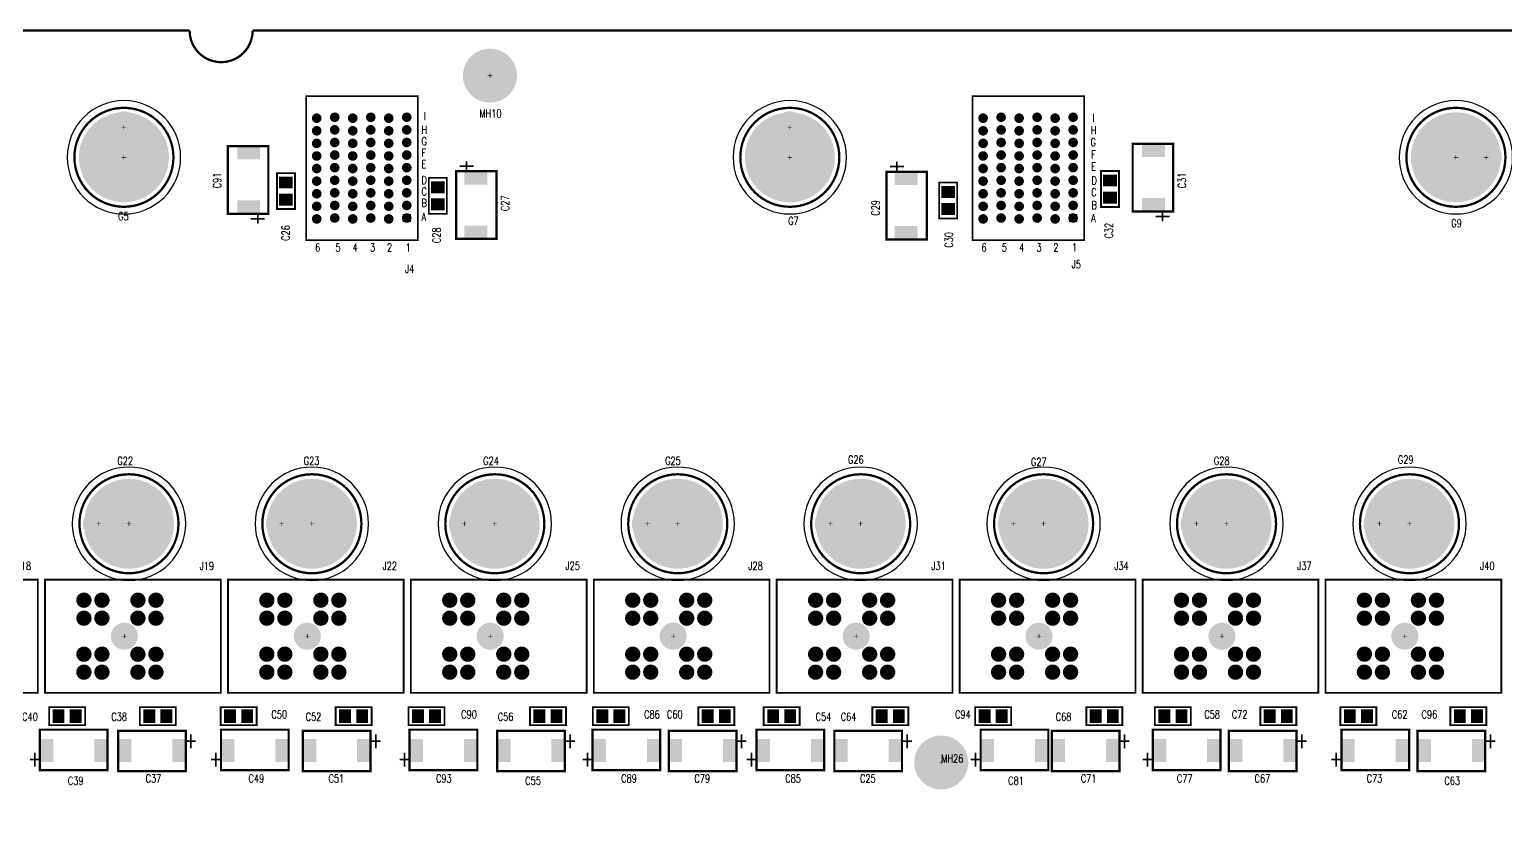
# Model space of a CAD drawing. Extents: x -1 to 432, y 0 to 280.
# Drawn here: x 114.6 to 278.6, y 189.6 to 279.5 of the extents above; entities that cross this region are included whole.
import ezdxf

# ---------------------------------------------------------------- set-up
doc = ezdxf.new("R2010")
doc.units = 0
doc.linetypes.add('KEEPOUT_00011000$0', pattern=[2, 1, 1])
for name, color, linetype in [('BOARD_OUTLINE_00', 2, 'CONTINUOUS'), ('DRIL_NPLTE_THRU_01', 176, 'CONTINUOUS'), ('DRIL_PLTE_THRU_01', 176, 'CONTINUOUS'), ('DRIL_SYMBOL', 2, 'CONTINUOUS'), ('KEEPOUT_-1', 2, 'CONTINUOUS'), ('PADS_INNER', 5, 'CONTINUOUS'), ('PADS_TOP', 5, 'CONTINUOUS'), ('PADS_XR_21', 4, 'CONTINUOUS'), ('PADS_XR_23', 4, 'CONTINUOUS'), ('PADS_XR_28', 4, 'CONTINUOUS'), ('PART_NAME_26', 255, 'CONTINUOUS'), ('PART_TOP_2DLINE_26', 222, 'CONTINUOUS'), ('PART_TOP_TEXT_26', 222, 'CONTINUOUS')]:
    doc.layers.add(name, color=color, linetype=linetype)
doc.styles.add('W0$127', font='simplex', dxfattribs={"width": 0.75})
doc.styles.add('W0$254', font='simplex', dxfattribs={"width": 0.75})

# ---------------------------------------------------------------- blocks, each defined once
blk = doc.blocks.new('BOARD_30791')
at = {"layer": 'BOARD_OUTLINE_00', "const_width": 0.254}
blk.add_lwpolyline([(290.399978, 279.4), (139.400026, 279.4, -1), (132.4, 279.4), (19.4, 279.4, -1), (12.4, 279.4), (0, 279.4), (0, 213.01), (2, 213.01, -1), (2, 206.01), (0, 206.01), (0, 63), (2, 63, -1), (2, 56), (0, 56), (0, 0), (431.8, 0)], format="xyb", dxfattribs=at)
blk = doc.blocks.new('PART_BODY_TOP_1')
at = {"layer": 'KEEPOUT_-1', "linetype": 'KEEPOUT_00011000$0'}
blk.add_lwpolyline([(-6.3, 0, 1), (6.3, 0, 1)], format="xyb", close=True, dxfattribs=at)
at = {"layer": 'PART_TOP_2DLINE_26', "const_width": 0.254}
blk.add_lwpolyline([(5.5, 0, 1), (-5.5, 0, 1)], format="xyb", close=True, dxfattribs=at)
blk = doc.blocks.new('DRIL_SYMBOL_5$15')
at = {"layer": 'DRIL_SYMBOL', "const_width": 0.0508}
for points in [[(-0.254, 0), (0.254, 0)], [(0, -0.254), (0, 0.254)]]:
    blk.add_lwpolyline(points, dxfattribs=at)
blk = doc.blocks.new('DRIL_HOLE_5$15')
at = {"const_width": 2.575}
blk.add_lwpolyline([(-1.2875, 0, 1), (1.2875, 0, 1)], format="xyb", close=True, dxfattribs=at)
blk.add_blockref('DRIL_SYMBOL_5$15', (0, 0))
blk = doc.blocks.new('PAD_0')
at = {"const_width": 5}
blk.add_lwpolyline([(0, -2.5, 1), (0, 2.5, 1)], format="xyb", close=True, dxfattribs=at)
blk = doc.blocks.new('STK_TOP_181')
at = {"layer": 'DRIL_PLTE_THRU_01'}
blk.add_blockref('DRIL_HOLE_5$15', (0, 0), dxfattribs=at)
at = {"layer": 'PADS_INNER'}
blk.add_blockref('PAD_0', (0, 0), dxfattribs=at)
at = {"layer": 'PADS_TOP'}
blk.add_blockref('PAD_0', (0, 0), dxfattribs=at)
blk = doc.blocks.new('DRIL_SYMBOL_2$55')
at = {"layer": 'DRIL_SYMBOL', "const_width": 0.0508}
for points in [[(-0.254, 0), (0.254, 0)], [(0, -0.254), (0, 0.254)]]:
    blk.add_lwpolyline(points, dxfattribs=at)
blk = doc.blocks.new('DRIL_HOLE_2$55')
at = {"const_width": 1.275}
blk.add_lwpolyline([(-0.6375, 0, 1), (0.6375, 0, 1)], format="xyb", close=True, dxfattribs=at)
blk.add_blockref('DRIL_SYMBOL_2$55', (0, 0))
blk = doc.blocks.new('PAD_1')
at = {"const_width": 1.75}
blk.add_lwpolyline([(0, -0.875, 1), (0, 0.875, 1)], format="xyb", close=True, dxfattribs=at)
blk = doc.blocks.new('STK_TOP_182')
at = {"layer": 'DRIL_PLTE_THRU_01'}
blk.add_blockref('DRIL_HOLE_2$55', (0, 0), dxfattribs=at)
at = {"layer": 'PADS_INNER'}
blk.add_blockref('PAD_1', (0, 0), dxfattribs=at)
at = {"layer": 'PADS_TOP'}
blk.add_blockref('PAD_1', (0, 0), dxfattribs=at)
blk = doc.blocks.new('SYM_TOP_3')
for name, p in [('PART_BODY_TOP_1', (0, 0)), ('STK_TOP_181', (0, 0)), ('STK_TOP_182', (3.35, 0))]:
    blk.add_blockref(name, p)
blk = doc.blocks.new('PART_TOP_12')
blk.add_blockref('SYM_TOP_3', (0, 0))
at = {"layer": 'PART_NAME_26', "style": 'W0$127', "width": 0.75}
blk.add_text('G22', height=0.889, rotation=180, dxfattribs=at).set_placement((1.29, -6.55))
blk = doc.blocks.new('PART_TOP_13')
blk.add_blockref('SYM_TOP_3', (0, 0))
at = {"layer": 'PART_NAME_26', "style": 'W0$127', "width": 0.75}
blk.add_text('G23', height=0.889, rotation=180, dxfattribs=at).set_placement((0.91, -6.55))
blk = doc.blocks.new('PART_TOP_14')
blk.add_blockref('SYM_TOP_3', (0, 0))
at = {"layer": 'PART_NAME_26', "style": 'W0$127', "width": 0.75}
blk.add_text('G24', height=0.889, rotation=180, dxfattribs=at).set_placement((1.29, -6.55))
blk = doc.blocks.new('PART_TOP_15')
blk.add_blockref('SYM_TOP_3', (0, 0))
at = {"layer": 'PART_NAME_26', "style": 'W0$127', "width": 0.75}
blk.add_text('G25', height=0.889, rotation=180, dxfattribs=at).set_placement((1.41, -6.55))
blk = doc.blocks.new('PART_TOP_16')
blk.add_blockref('SYM_TOP_3', (0, 0))
at = {"layer": 'PART_NAME_26', "style": 'W0$127', "width": 0.75}
blk.add_text('G26', height=0.889, rotation=180, dxfattribs=at).set_placement((1.41, -6.68))
blk = doc.blocks.new('PART_TOP_17')
blk.add_blockref('SYM_TOP_3', (0, 0))
at = {"layer": 'PART_NAME_26', "style": 'W0$127', "width": 0.75}
blk.add_text('G27', height=0.889, rotation=180, dxfattribs=at).set_placement((1.41, -6.42))
blk = doc.blocks.new('PART_TOP_18')
blk.add_blockref('SYM_TOP_3', (0, 0))
at = {"layer": 'PART_NAME_26', "style": 'W0$127', "width": 0.75}
blk.add_text('G28', height=0.889, rotation=180, dxfattribs=at).set_placement((1.41, -6.55))
blk = doc.blocks.new('PART_TOP_19')
blk.add_blockref('SYM_TOP_3', (0, 0))
at = {"layer": 'PART_NAME_26', "style": 'W0$127', "width": 0.75}
blk.add_text('G29', height=0.889, rotation=180, dxfattribs=at).set_placement((1.29, -6.68))
blk = doc.blocks.new('PART_TOP_31')
blk.add_blockref('SYM_TOP_3', (0, 0))
at = {"layer": 'PART_NAME_26', "style": 'W0$127', "width": 0.75}
blk.add_text('G5', height=0.889, rotation=270, dxfattribs=at).set_placement((-7, 0.64))
blk = doc.blocks.new('PART_TOP_32')
blk.add_blockref('SYM_TOP_3', (0, 0))
at = {"layer": 'PART_NAME_26', "style": 'W0$127', "width": 0.75}
blk.add_text('G7', height=0.889, rotation=270, dxfattribs=at).set_placement((-7.51, 0.19))
blk = doc.blocks.new('PART_TOP_33')
blk.add_blockref('SYM_TOP_3', (0, 0))
at = {"layer": 'PART_NAME_26', "style": 'W0$127', "width": 0.75}
blk.add_text('G9', height=0.889, dxfattribs=at).set_placement((-0.518, -7.764))
blk = doc.blocks.new('SMOOTH_0$2032')
at = {"const_width": 0.1016}
blk.add_lwpolyline([(-0.0508, 0, 1), (0.0508, 0, 1)], format="xyb", close=True, dxfattribs=at)
blk = doc.blocks.new('PART_BODY_TOP_30807')
at = {"layer": 'PART_TOP_2DLINE_26', "const_width": 0.2032}
blk.add_lwpolyline([(-6.2, 8), (6.2, 8), (6.2, -8), (-6.2, -8)], close=True, dxfattribs=at)
at = {"layer": 'PART_TOP_2DLINE_26'}
for p in [(-6.2, 8), (6.2, 8), (-6.2, -8), (6.2, -8)]:
    blk.add_blockref('SMOOTH_0$2032', p, dxfattribs=at)
at = {"layer": 'PART_TOP_TEXT_26', "style": 'W0$127', "width": 0.75}
for s, p in [('I', (6.858, 5.334)), ('G', (6.604, 2.54)), ('H', (6.604, 3.81)), ('F', (6.604, 1.27)), ('E', (6.604, 0)), ('D', (6.604, -1.778)), ('C', (6.604, -3.048)), ('B', (6.604, -4.318)), ('A', (6.604, -5.842)), ('6', (-5.207, -9.271)), ('5', (-2.9464, -9.271)), ('4', (-1.0414, -9.271)), ('3', (0.889, -9.271)), ('2', (2.7686, -9.271)), ('1', (4.8514, -9.271))]:
    blk.add_text(s, height=0.889, dxfattribs=at).set_placement(p)
blk = doc.blocks.new('DRIL_SYMBOL_0$5')
at = {"layer": 'DRIL_SYMBOL', "const_width": 0.0508}
for points in [[(-0.254, 0), (0.254, 0)], [(0, -0.254), (0, 0.254)]]:
    blk.add_lwpolyline(points, dxfattribs=at)
blk = doc.blocks.new('DRIL_HOLE_0$5')
at = {"const_width": 0.25}
blk.add_lwpolyline([(-0.125, 0, 1), (0.125, 0, 1)], format="xyb", close=True, dxfattribs=at)
blk.add_blockref('DRIL_SYMBOL_0$5', (0, 0))
blk = doc.blocks.new('PAD_2')
at = {"const_width": 0.4572}
blk.add_lwpolyline([(0, -0.2286, 1), (0, 0.2286, 1)], format="xyb", close=True, dxfattribs=at)
blk = doc.blocks.new('PAD_3')
at = {"const_width": 0.5334}
blk.add_lwpolyline([(0, -0.2667, 1), (0, 0.2667, 1)], format="xyb", close=True, dxfattribs=at)
blk = doc.blocks.new('STK_TOP_374')
at = {"layer": 'DRIL_PLTE_THRU_01'}
blk.add_blockref('DRIL_HOLE_0$5', (0, 0), dxfattribs=at)
at = {"layer": 'PADS_INNER'}
blk.add_blockref('PAD_2', (0, 0), dxfattribs=at)
at = {"layer": 'PADS_TOP'}
blk.add_blockref('PAD_2', (0, 0), dxfattribs=at)
at = {"layer": 'PADS_XR_21'}
blk.add_blockref('PAD_3', (0, 0), dxfattribs=at)
at = {"layer": 'PADS_XR_28'}
blk.add_blockref('PAD_3', (0, 0), dxfattribs=at)
blk = doc.blocks.new('PAD_4')
at = {"const_width": 0.9144}
blk.add_lwpolyline([(-0.4572, 0), (0.4572, 0)], dxfattribs=at)
blk = doc.blocks.new('STK_TOP_377')
at = {"layer": 'DRIL_PLTE_THRU_01'}
blk.add_blockref('DRIL_HOLE_0$5', (0, 0), dxfattribs=at)
at = {"layer": 'PADS_INNER'}
blk.add_blockref('PAD_2', (0, 0), dxfattribs=at)
at = {"layer": 'PADS_TOP'}
blk.add_blockref('PAD_4', (0, 0), dxfattribs=at)
at = {"layer": 'PADS_XR_21'}
blk.add_blockref('PAD_3', (0, 0), dxfattribs=at)
at = {"layer": 'PADS_XR_28'}
blk.add_blockref('PAD_3', (0, 0), dxfattribs=at)
blk = doc.blocks.new('SYM_TOP_21')
for name, p in [('PART_BODY_TOP_30807', (0, 0)), ('STK_TOP_374', (-5.0292, 5.55)), ('STK_TOP_374', (-3.029204, 5.65)), ('STK_TOP_374', (-1.029208, 5.55)), ('STK_TOP_374', (0.970788, 5.65)), ('STK_TOP_374', (2.970784, 5.55)), ('STK_TOP_374', (4.97078, 5.65)), ('STK_TOP_374', (-5.0292, 4.15)), ('STK_TOP_374', (-5.0292, 2.75)), ('STK_TOP_374', (-3.029204, 4.25)), ('STK_TOP_374', (-3.029204, 2.85)), ('STK_TOP_374', (-1.029208, 4.15)), ('STK_TOP_374', (-1.029208, 2.75)), ('STK_TOP_374', (0.970788, 4.25)), ('STK_TOP_374', (0.970788, 2.85)), ('STK_TOP_374', (2.970784, 4.15)), ('STK_TOP_374', (2.970784, 2.75)), ('STK_TOP_374', (4.97078, 4.25)), ('STK_TOP_374', (4.97078, 2.85)), ('STK_TOP_374', (-5.0292, 1.35)), ('STK_TOP_374', (-3.029204, 1.45)), ('STK_TOP_374', (-1.029208, 1.35)), ('STK_TOP_374', (0.970788, 1.45)), ('STK_TOP_374', (2.970784, 1.35)), ('STK_TOP_374', (4.97078, 1.45)), ('STK_TOP_374', (-5.0292, -0.05)), ('STK_TOP_374', (-3.029204, 0.05)), ('STK_TOP_374', (-1.029208, -0.05)), ('STK_TOP_374', (0.970788, 0.05)), ('STK_TOP_374', (2.970784, -0.05)), ('STK_TOP_374', (4.97078, 0.05)), ('STK_TOP_374', (-5.0292, -1.45)), ('STK_TOP_374', (-3.029204, -1.35)), ('STK_TOP_374', (-1.029208, -1.45)), ('STK_TOP_374', (0.970788, -1.35)), ('STK_TOP_374', (2.970784, -1.45)), ('STK_TOP_374', (4.97078, -1.35)), ('STK_TOP_374', (-5.0292, -2.85)), ('STK_TOP_374', (-3.029204, -2.75)), ('STK_TOP_374', (-1.029208, -2.85)), ('STK_TOP_374', (0.970788, -2.75)), ('STK_TOP_374', (2.970784, -2.85)), ('STK_TOP_374', (4.97078, -2.75)), ('STK_TOP_374', (-5.0292, -4.25)), ('STK_TOP_374', (-3.029204, -4.15)), ('STK_TOP_374', (-1.029208, -4.25)), ('STK_TOP_374', (0.970788, -4.15)), ('STK_TOP_374', (2.970784, -4.25)), ('STK_TOP_374', (4.97078, -4.15)), ('STK_TOP_374', (-5.0292, -5.65)), ('STK_TOP_374', (-3.029204, -5.55)), ('STK_TOP_374', (-1.029208, -5.65)), ('STK_TOP_374', (0.970788, -5.55)), ('STK_TOP_374', (2.970784, -5.65)), ('STK_TOP_377', (4.97078, -5.55))]:
    blk.add_blockref(name, p)
blk = doc.blocks.new('PART_TOP_34')
blk.add_blockref('SYM_TOP_21', (0, 0))
at = {"layer": 'PART_NAME_26', "style": 'W0$127', "width": 0.75}
blk.add_text('J4', height=0.889, dxfattribs=at).set_placement((4.784, -11.644))
blk = doc.blocks.new('PART_BODY_TOP_2')
at = {"layer": 'PART_TOP_2DLINE_26', "const_width": 0.2032}
blk.add_lwpolyline([(-6.2, 8), (6.2, 8), (6.2, -8), (-6.2, -8)], close=True, dxfattribs=at)
at = {"layer": 'PART_TOP_2DLINE_26'}
for p in [(-6.2, 8), (6.2, 8), (-6.2, -8), (6.2, -8)]:
    blk.add_blockref('SMOOTH_0$2032', p, dxfattribs=at)
at = {"layer": 'PART_TOP_TEXT_26', "style": 'W0$127', "width": 0.75}
for s, p in [('I', (7.112, 5.1562)), ('G', (6.9088, 2.4384)), ('H', (6.9342, 3.7592)), ('F', (6.9596, 1.0668)), ('E', (6.9596, -0.254)), ('D', (7.0104, -1.8288)), ('C', (6.985, -3.1242)), ('B', (7.0104, -4.5466)), ('A', (6.9596, -5.9944)), ('6', (-5.207, -9.271)), ('5', (-2.9464, -9.271)), ('4', (-1.0414, -9.271)), ('3', (0.889, -9.271)), ('2', (2.7686, -9.271)), ('1', (4.8514, -9.271))]:
    blk.add_text(s, height=0.889, dxfattribs=at).set_placement(p)
blk = doc.blocks.new('SYM_TOP_4')
for name, p in [('PART_BODY_TOP_2', (0, 0)), ('STK_TOP_374', (-5.0292, 5.55)), ('STK_TOP_374', (-3.029204, 5.65)), ('STK_TOP_374', (-1.029208, 5.55)), ('STK_TOP_374', (0.970788, 5.65)), ('STK_TOP_374', (2.970784, 5.55)), ('STK_TOP_374', (4.97078, 5.65)), ('STK_TOP_374', (-5.0292, 4.15)), ('STK_TOP_374', (-5.0292, 2.75)), ('STK_TOP_374', (-3.029204, 4.25)), ('STK_TOP_374', (-3.029204, 2.85)), ('STK_TOP_374', (-1.029208, 4.15)), ('STK_TOP_374', (-1.029208, 2.75)), ('STK_TOP_374', (0.970788, 4.25)), ('STK_TOP_374', (0.970788, 2.85)), ('STK_TOP_374', (2.970784, 4.15)), ('STK_TOP_374', (2.970784, 2.75)), ('STK_TOP_374', (4.97078, 4.25)), ('STK_TOP_374', (4.97078, 2.85)), ('STK_TOP_374', (-5.0292, 1.35)), ('STK_TOP_374', (-3.029204, 1.45)), ('STK_TOP_374', (-1.029208, 1.35)), ('STK_TOP_374', (0.970788, 1.45)), ('STK_TOP_374', (2.970784, 1.35)), ('STK_TOP_374', (4.97078, 1.45)), ('STK_TOP_374', (-5.0292, -0.05)), ('STK_TOP_374', (-3.029204, 0.05)), ('STK_TOP_374', (-1.029208, -0.05)), ('STK_TOP_374', (0.970788, 0.05)), ('STK_TOP_374', (2.970784, -0.05)), ('STK_TOP_374', (4.97078, 0.05)), ('STK_TOP_374', (-5.0292, -1.45)), ('STK_TOP_374', (-3.029204, -1.35)), ('STK_TOP_374', (-1.029208, -1.45)), ('STK_TOP_374', (0.970788, -1.35)), ('STK_TOP_374', (2.970784, -1.45)), ('STK_TOP_374', (4.97078, -1.35)), ('STK_TOP_374', (-5.0292, -2.85)), ('STK_TOP_374', (-3.029204, -2.75)), ('STK_TOP_374', (-1.029208, -2.85)), ('STK_TOP_374', (0.970788, -2.75)), ('STK_TOP_374', (2.970784, -2.85)), ('STK_TOP_374', (4.97078, -2.75)), ('STK_TOP_374', (-5.0292, -4.25)), ('STK_TOP_374', (-3.029204, -4.15)), ('STK_TOP_374', (-1.029208, -4.25)), ('STK_TOP_374', (0.970788, -4.15)), ('STK_TOP_374', (2.970784, -4.25)), ('STK_TOP_374', (4.97078, -4.15)), ('STK_TOP_374', (-5.0292, -5.65)), ('STK_TOP_374', (-3.029204, -5.55)), ('STK_TOP_374', (-1.029208, -5.65)), ('STK_TOP_374', (0.970788, -5.55)), ('STK_TOP_374', (2.970784, -5.65)), ('STK_TOP_377', (4.97078, -5.55))]:
    blk.add_blockref(name, p)
blk = doc.blocks.new('PART_TOP_35')
blk.add_blockref('SYM_TOP_4', (0, 0))
at = {"layer": 'PART_NAME_26', "style": 'W0$127', "width": 0.75}
blk.add_text('J5', height=0.889, dxfattribs=at).set_placement((4.808, -11.136))
blk = doc.blocks.new('SMOOTH_0$254')
at = {"const_width": 0.127}
blk.add_lwpolyline([(-0.0635, 0, 1), (0.0635, 0, 1)], format="xyb", close=True, dxfattribs=at)
blk = doc.blocks.new('PART_BODY_TOP_30796')
at = {"layer": 'PART_TOP_2DLINE_26', "const_width": 0.254}
blk.add_lwpolyline([(-3.7592, 2.3114), (3.7592, 2.3114), (3.7592, -2.1844), (-3.7592, -2.1844)], close=True, dxfattribs=at)
at = {"layer": 'PART_TOP_2DLINE_26'}
for p in [(-3.7592, 2.3114), (3.7592, 2.3114), (-3.7592, -2.1844), (3.7592, -2.1844)]:
    blk.add_blockref('SMOOTH_0$254', p, dxfattribs=at)
at = {"layer": 'PART_TOP_TEXT_26', "style": 'W0$254', "width": 0.75}
blk.add_text('+', height=1.778, dxfattribs=at).set_placement((-5.08, -1.778))
blk = doc.blocks.new('DRIL_HOLE_0')
blk.add_lwpolyline([(0, 0, 1), (0, 0, 1)], format="xyb", close=True)
blk = doc.blocks.new('PAD_12')
blk.add_lwpolyline([(0, 0, 1), (0, 0, 1)], format="xyb", close=True)
blk = doc.blocks.new('PAD_13')
at = {"const_width": 1.4524}
blk.add_lwpolyline([(-1.2762, 0), (1.2762, 0)], dxfattribs=at)
blk = doc.blocks.new('PAD_14')
at = {"const_width": 1.3}
blk.add_lwpolyline([(-1.2, 0), (1.2, 0)], dxfattribs=at)
blk = doc.blocks.new('STK_TOP_130')
at = {"layer": 'DRIL_NPLTE_THRU_01'}
blk.add_blockref('DRIL_HOLE_0', (0, 0), dxfattribs=at)
at = {"layer": 'PADS_INNER'}
blk.add_blockref('PAD_12', (0, 0), dxfattribs=at)
at = {"layer": 'PADS_TOP', "rotation": 90}
blk.add_blockref('PAD_14', (0, 0), dxfattribs=at)
at = {"layer": 'PADS_XR_21', "rotation": 90}
blk.add_blockref('PAD_13', (0, 0), dxfattribs=at)
at = {"layer": 'PADS_XR_23', "rotation": 90}
blk.add_blockref('PAD_14', (0, 0), dxfattribs=at)
blk = doc.blocks.new('SYM_TOP_13')
for name, p in [('PART_BODY_TOP_30796', (0, 0)), ('STK_TOP_130', (-2.9972, 0)), ('STK_TOP_130', (3.0028, 0))]:
    blk.add_blockref(name, p)
blk = doc.blocks.new('PART_TOP_83')
blk.add_blockref('SYM_TOP_13', (0, 0))
at = {"layer": 'PART_NAME_26', "style": 'W0$127', "width": 0.75}
blk.add_text('C27', height=0.889, rotation=180, dxfattribs=at).set_placement((0.67, 3.72))
blk = doc.blocks.new('PART_TOP_84')
blk.add_blockref('SYM_TOP_13', (0, 0))
at = {"layer": 'PART_NAME_26', "style": 'W0$127', "width": 0.75}
blk.add_text('C91', height=0.889, dxfattribs=at).set_placement((-0.93726, 3.06578))
blk = doc.blocks.new('PART_TOP_85')
blk.add_blockref('SYM_TOP_13', (0, 0))
at = {"layer": 'PART_NAME_26', "style": 'W0$127', "width": 0.75}
blk.add_text('C29', height=0.889, rotation=180, dxfattribs=at).set_placement((1.1303, -2.93624))
blk = doc.blocks.new('PART_TOP_86')
blk.add_blockref('SYM_TOP_13', (0, 0))
at = {"layer": 'PART_NAME_26', "style": 'W0$127', "width": 0.75}
blk.add_text('C31', height=0.889, dxfattribs=at).set_placement((-1.19, -3.61))
blk = doc.blocks.new('PART_TOP_101')
blk.add_blockref('SYM_TOP_13', (0, 0))
at = {"layer": 'PART_NAME_26', "style": 'W0$127', "width": 0.75}
blk.add_text('C37', height=0.889, rotation=180, dxfattribs=at).set_placement((0.7, 3.56))
blk = doc.blocks.new('PART_TOP_102')
blk.add_blockref('SYM_TOP_13', (0, 0))
at = {"layer": 'PART_NAME_26', "style": 'W0$127', "width": 0.75}
blk.add_text('C39', height=0.889, dxfattribs=at).set_placement((-0.65278, -3.81))
blk = doc.blocks.new('PART_TOP_107')
blk.add_blockref('SYM_TOP_13', (0, 0))
at = {"layer": 'PART_NAME_26', "style": 'W0$127', "width": 0.75}
blk.add_text('C49', height=0.889, dxfattribs=at).set_placement((-0.70358, -3.556))
blk = doc.blocks.new('PART_TOP_108')
blk.add_blockref('SYM_TOP_13', (0, 0))
at = {"layer": 'PART_NAME_26', "style": 'W0$127', "width": 0.75}
blk.add_text('C51', height=0.889, rotation=180, dxfattribs=at).set_placement((0.91, 3.56))
blk = doc.blocks.new('PART_TOP_110')
blk.add_blockref('SYM_TOP_13', (0, 0))
at = {"layer": 'PART_NAME_26', "style": 'W0$127', "width": 0.75}
blk.add_text('C55', height=0.889, rotation=180, dxfattribs=at).set_placement((0.65, 3.81))
blk = doc.blocks.new('PART_TOP_114')
blk.add_blockref('SYM_TOP_13', (0, 0))
at = {"layer": 'PART_NAME_26', "style": 'W0$127', "width": 0.75}
blk.add_text('C63', height=0.889, rotation=180, dxfattribs=at).set_placement((0.78, 3.81))
blk = doc.blocks.new('PART_TOP_116')
blk.add_blockref('SYM_TOP_13', (0, 0))
at = {"layer": 'PART_NAME_26', "style": 'W0$127', "width": 0.75}
blk.add_text('C67', height=0.889, rotation=180, dxfattribs=at).set_placement((0.91, 3.56))
blk = doc.blocks.new('PART_TOP_118')
blk.add_blockref('SYM_TOP_13', (0, 0))
at = {"layer": 'PART_NAME_26', "style": 'W0$127', "width": 0.75}
blk.add_text('C71', height=0.889, rotation=180, dxfattribs=at).set_placement((0.53, 3.56))
blk = doc.blocks.new('PART_TOP_119')
blk.add_blockref('SYM_TOP_13', (0, 0))
at = {"layer": 'PART_NAME_26', "style": 'W0$127', "width": 0.75}
blk.add_text('C73', height=0.889, dxfattribs=at).set_placement((-0.95758, -3.556))
blk = doc.blocks.new('PART_TOP_120')
blk.add_blockref('SYM_TOP_13', (0, 0))
at = {"layer": 'PART_NAME_26', "style": 'W0$127', "width": 0.75}
blk.add_text('C25', height=0.889, rotation=180, dxfattribs=at).set_placement((0.91, 3.56))
blk = doc.blocks.new('PART_TOP_121')
blk.add_blockref('SYM_TOP_13', (0, 0))
at = {"layer": 'PART_NAME_26', "style": 'W0$127', "width": 0.75}
blk.add_text('C77', height=0.889, dxfattribs=at).set_placement((-1.08458, -3.556))
blk = doc.blocks.new('PART_TOP_122')
blk.add_blockref('SYM_TOP_13', (0, 0))
at = {"layer": 'PART_NAME_26', "style": 'W0$127', "width": 0.75}
blk.add_text('C79', height=0.889, rotation=180, dxfattribs=at).set_placement((0.91, 3.56))
blk = doc.blocks.new('PART_TOP_123')
blk.add_blockref('SYM_TOP_13', (0, 0))
at = {"layer": 'PART_NAME_26', "style": 'W0$127', "width": 0.75}
blk.add_text('C81', height=0.889, dxfattribs=at).set_placement((-0.70358, -3.81))
blk = doc.blocks.new('PART_TOP_125')
blk.add_blockref('SYM_TOP_13', (0, 0))
at = {"layer": 'PART_NAME_26', "style": 'W0$127', "width": 0.75}
blk.add_text('C85', height=0.889, dxfattribs=at).set_placement((-0.57658, -3.556))
blk = doc.blocks.new('PART_TOP_127')
blk.add_blockref('SYM_TOP_13', (0, 0))
at = {"layer": 'PART_NAME_26', "style": 'W0$127', "width": 0.75}
blk.add_text('C89', height=0.889, dxfattribs=at).set_placement((-0.57658, -3.556))
blk = doc.blocks.new('PART_TOP_129')
blk.add_blockref('SYM_TOP_13', (0, 0))
at = {"layer": 'PART_NAME_26', "style": 'W0$127', "width": 0.75}
blk.add_text('C93', height=0.889, dxfattribs=at).set_placement((-0.83058, -3.556))
blk = doc.blocks.new('PART_BODY_TOP_30799')
at = {"layer": 'PART_TOP_2DLINE_26', "const_width": 0.2032}
blk.add_lwpolyline([(-1.999996, -0.999998), (1.999996, -0.999998), (1.999996, 0.999998), (-1.999996, 0.999998), (-1.999996, -0.999998)], dxfattribs=at)
at = {"layer": 'PART_TOP_2DLINE_26'}
for p in [(-1.999996, 0.999998), (1.999996, 0.999998), (-1.999996, -0.999998), (-1.999996, -0.999998), (1.999996, -0.999998)]:
    blk.add_blockref('SMOOTH_0$2032', p, dxfattribs=at)
blk = doc.blocks.new('PAD_15')
at = {"const_width": 1.321}
blk.add_lwpolyline([(-0.762, 0), (0.762, 0)], dxfattribs=at)
blk = doc.blocks.new('STK_TOP_54')
at = {"layer": 'DRIL_PLTE_THRU_01'}
blk.add_blockref('DRIL_HOLE_0', (0, 0), dxfattribs=at)
at = {"layer": 'PADS_INNER'}
blk.add_blockref('PAD_12', (0, 0), dxfattribs=at)
at = {"layer": 'PADS_TOP', "rotation": 90}
blk.add_blockref('PAD_15', (0, 0), dxfattribs=at)
blk = doc.blocks.new('SYM_TOP_16')
for name, p in [('PART_BODY_TOP_30799', (0, 0)), ('STK_TOP_54', (-0.94996, 0)), ('STK_TOP_54', (0.94996, 0))]:
    blk.add_blockref(name, p)
blk = doc.blocks.new('PART_TOP_225')
blk.add_blockref('SYM_TOP_16', (0, 0))
at = {"layer": 'PART_NAME_26', "style": 'W0$127', "width": 0.75}
blk.add_text('C26', height=0.889, dxfattribs=at).set_placement((-5.53466, -0.41402))
blk = doc.blocks.new('PART_TOP_226')
blk.add_blockref('SYM_TOP_16', (0, 0))
at = {"layer": 'PART_NAME_26', "style": 'W0$127', "width": 0.75}
blk.add_text('C28', height=0.889, rotation=180, dxfattribs=at).set_placement((5.25526, 0.31242))
blk = doc.blocks.new('PART_TOP_227')
blk.add_blockref('SYM_TOP_16', (0, 0))
at = {"layer": 'PART_NAME_26', "style": 'W0$127', "width": 0.75}
blk.add_text('C30', height=0.889, rotation=180, dxfattribs=at).set_placement((5.25526, 0.51562))
blk = doc.blocks.new('PART_TOP_228')
blk.add_blockref('SYM_TOP_16', (0, 0))
at = {"layer": 'PART_NAME_26', "style": 'W0$127', "width": 0.75}
blk.add_text('C32', height=0.889, dxfattribs=at).set_placement((-5.50926, -0.31242))
blk = doc.blocks.new('PART_TOP_231')
blk.add_blockref('SYM_TOP_16', (0, 0))
at = {"layer": 'PART_NAME_26', "style": 'W0$127', "width": 0.75}
blk.add_text('C38', height=0.889, rotation=180, dxfattribs=at).set_placement((5.17398, 0.508))
blk = doc.blocks.new('PART_TOP_232')
blk.add_blockref('SYM_TOP_16', (0, 0))
at = {"layer": 'PART_NAME_26', "style": 'W0$127', "width": 0.75}
blk.add_text('C40', height=0.889, dxfattribs=at).set_placement((-4.99618, -0.508))
blk = doc.blocks.new('PART_TOP_237')
blk.add_blockref('SYM_TOP_16', (0, 0))
at = {"layer": 'PART_NAME_26', "style": 'W0$127', "width": 0.75}
blk.add_text('C50', height=0.889, dxfattribs=at).set_placement((3.63982, -0.254))
blk = doc.blocks.new('PART_TOP_238')
blk.add_blockref('SYM_TOP_16', (0, 0))
at = {"layer": 'PART_NAME_26', "style": 'W0$127', "width": 0.75}
blk.add_text('C52', height=0.889, rotation=180, dxfattribs=at).set_placement((5.32638, 0.508))
blk = doc.blocks.new('PART_TOP_239')
blk.add_blockref('SYM_TOP_16', (0, 0))
at = {"layer": 'PART_NAME_26', "style": 'W0$127', "width": 0.75}
blk.add_text('C54', height=0.889, dxfattribs=at).set_placement((3.76682, -0.508))
blk = doc.blocks.new('PART_TOP_240')
blk.add_blockref('SYM_TOP_16', (0, 0))
at = {"layer": 'PART_NAME_26', "style": 'W0$127', "width": 0.75}
blk.add_text('C56', height=0.889, rotation=180, dxfattribs=at).set_placement((5.58038, 0.508))
blk = doc.blocks.new('PART_TOP_241')
blk.add_blockref('SYM_TOP_16', (0, 0))
at = {"layer": 'PART_NAME_26', "style": 'W0$127', "width": 0.75}
blk.add_text('C58', height=0.889, dxfattribs=at).set_placement((3.48742, -0.254))
blk = doc.blocks.new('PART_TOP_242')
blk.add_blockref('SYM_TOP_16', (0, 0))
at = {"layer": 'PART_NAME_26', "style": 'W0$127', "width": 0.75}
blk.add_text('C60', height=0.889, rotation=180, dxfattribs=at).set_placement((5.47878, 0.254))
blk = doc.blocks.new('PART_TOP_243')
blk.add_blockref('SYM_TOP_16', (0, 0))
at = {"layer": 'PART_NAME_26', "style": 'W0$127', "width": 0.75}
blk.add_text('C62', height=0.889, dxfattribs=at).set_placement((3.71602, -0.254))
blk = doc.blocks.new('PART_TOP_244')
blk.add_blockref('SYM_TOP_16', (0, 0))
at = {"layer": 'PART_NAME_26', "style": 'W0$127', "width": 0.75}
blk.add_text('C64', height=0.889, rotation=180, dxfattribs=at).set_placement((5.50418, 0.508))
blk = doc.blocks.new('PART_TOP_246')
blk.add_blockref('SYM_TOP_16', (0, 0))
at = {"layer": 'PART_NAME_26', "style": 'W0$127', "width": 0.75}
blk.add_text('C68', height=0.889, rotation=180, dxfattribs=at).set_placement((5.40258, 0.508))
blk = doc.blocks.new('PART_TOP_248')
blk.add_blockref('SYM_TOP_16', (0, 0))
at = {"layer": 'PART_NAME_26', "style": 'W0$127', "width": 0.75}
blk.add_text('C72', height=0.889, rotation=180, dxfattribs=at).set_placement((5.17398, 0.254))
blk = doc.blocks.new('PART_TOP_255')
blk.add_blockref('SYM_TOP_16', (0, 0))
at = {"layer": 'PART_NAME_26', "style": 'W0$127', "width": 0.75}
blk.add_text('C86', height=0.889, dxfattribs=at).set_placement((3.69062, -0.254))
blk = doc.blocks.new('PART_TOP_257')
blk.add_blockref('SYM_TOP_16', (0, 0))
at = {"layer": 'PART_NAME_26', "style": 'W0$127', "width": 0.75}
blk.add_text('C90', height=0.889, dxfattribs=at).set_placement((3.84302, -0.254))
blk = doc.blocks.new('PART_TOP_259')
blk.add_blockref('SYM_TOP_16', (0, 0))
at = {"layer": 'PART_NAME_26', "style": 'W0$127', "width": 0.75}
blk.add_text('C94', height=0.889, dxfattribs=at).set_placement((-4.23418, -0.254))
blk = doc.blocks.new('PART_TOP_260')
blk.add_blockref('SYM_TOP_16', (0, 0))
at = {"layer": 'PART_NAME_26', "style": 'W0$127', "width": 0.75}
blk.add_text('C96', height=0.889, rotation=180, dxfattribs=at).set_placement((5.19938, 0.254))
blk = doc.blocks.new('DRIL_SYMBOL_3$5')
at = {"layer": 'DRIL_SYMBOL', "const_width": 0.0508}
for points in [[(-0.254, 0), (0.254, 0)], [(0, -0.254), (0, 0.254)]]:
    blk.add_lwpolyline(points, dxfattribs=at)
blk = doc.blocks.new('DRIL_HOLE_3$5')
at = {"const_width": 1.75}
blk.add_lwpolyline([(-0.875, 0, 1), (0.875, 0, 1)], format="xyb", close=True, dxfattribs=at)
blk.add_blockref('DRIL_SYMBOL_3$5', (0, 0))
blk = doc.blocks.new('PAD_18')
at = {"const_width": 3}
blk.add_lwpolyline([(0, -1.5, 1), (0, 1.5, 1)], format="xyb", close=True, dxfattribs=at)
blk = doc.blocks.new('STK_TOP_206')
at = {"layer": 'DRIL_PLTE_THRU_01'}
blk.add_blockref('DRIL_HOLE_3$5', (0, 0), dxfattribs=at)
at = {"layer": 'PADS_INNER'}
blk.add_blockref('PAD_18', (0, 0), dxfattribs=at)
at = {"layer": 'PADS_TOP'}
blk.add_blockref('PAD_18', (0, 0), dxfattribs=at)
blk = doc.blocks.new('SYM_TOP_11')
blk.add_blockref('STK_TOP_206', (0, 0))
blk = doc.blocks.new('PART_TOP_347')
blk.add_blockref('SYM_TOP_11', (0, 0))
at = {"layer": 'PART_NAME_26', "style": 'W0$127', "width": 0.75}
blk.add_text('MH10', height=0.889, dxfattribs=at).set_placement((-1.1684, -4.652))
blk = doc.blocks.new('PART_TOP_361')
blk.add_blockref('SYM_TOP_11', (0, 0))
at = {"layer": 'PART_NAME_26', "style": 'W0$127', "width": 0.75}
blk.add_text('MH26', height=0.889, dxfattribs=at).set_placement((0, 0))
blk = doc.blocks.new('PART_BODY_TOP_30801')
at = {"layer": 'PART_TOP_2DLINE_26', "const_width": 0.2032}
blk.add_lwpolyline([(-6.28701, 10.71), (6.28599, 10.71), (6.285992, -8.8138), (-6.287008, -8.8138)], close=True, dxfattribs=at)
at = {"layer": 'PART_TOP_2DLINE_26'}
for p in [(-6.28701, 10.71), (6.28599, 10.71), (-6.287008, -8.8138), (6.285992, -8.8138)]:
    blk.add_blockref('SMOOTH_0$2032', p, dxfattribs=at)
blk = doc.blocks.new('DRIL_SYMBOL_0$8')
at = {"layer": 'DRIL_SYMBOL', "const_width": 0.0508}
for points in [[(-0.254, 0), (0.254, 0)], [(0, -0.254), (0, 0.254)]]:
    blk.add_lwpolyline(points, dxfattribs=at)
blk = doc.blocks.new('DRIL_HOLE_0$8')
at = {"const_width": 0.4}
blk.add_lwpolyline([(-0.2, 0, 1), (0.2, 0, 1)], format="xyb", close=True, dxfattribs=at)
blk.add_blockref('DRIL_SYMBOL_0$8', (0, 0))
blk = doc.blocks.new('PAD_19')
at = {"const_width": 0.75}
blk.add_lwpolyline([(0, -0.375, 1), (0, 0.375, 1)], format="xyb", close=True, dxfattribs=at)
blk = doc.blocks.new('PAD_20')
at = {"const_width": 0.85}
blk.add_lwpolyline([(0, -0.425, 1), (0, 0.425, 1)], format="xyb", close=True, dxfattribs=at)
blk = doc.blocks.new('STK_TOP_174')
at = {"layer": 'DRIL_PLTE_THRU_01'}
blk.add_blockref('DRIL_HOLE_0$8', (0, 0), dxfattribs=at)
at = {"layer": 'PADS_INNER'}
blk.add_blockref('PAD_19', (0, 0), dxfattribs=at)
at = {"layer": 'PADS_TOP'}
blk.add_blockref('PAD_19', (0, 0), dxfattribs=at)
at = {"layer": 'PADS_XR_21'}
blk.add_blockref('PAD_20', (0, 0), dxfattribs=at)
at = {"layer": 'PADS_XR_28'}
blk.add_blockref('PAD_20', (0, 0), dxfattribs=at)
blk = doc.blocks.new('DRIL_SYMBOL_2$1')
at = {"layer": 'DRIL_SYMBOL', "const_width": 0.0508}
for points in [[(-0.254, 0), (0.254, 0)], [(0, -0.254), (0, 0.254)]]:
    blk.add_lwpolyline(points, dxfattribs=at)
blk = doc.blocks.new('DRIL_HOLE_2$1')
at = {"const_width": 1.05}
blk.add_lwpolyline([(-0.525, 0, 1), (0.525, 0, 1)], format="xyb", close=True, dxfattribs=at)
blk.add_blockref('DRIL_SYMBOL_2$1', (0, 0))
blk = doc.blocks.new('PAD_21')
at = {"const_width": 1.4}
blk.add_lwpolyline([(0, -0.7, 1), (0, 0.7, 1)], format="xyb", close=True, dxfattribs=at)
blk = doc.blocks.new('PAD_5')
at = {"const_width": 1.5}
blk.add_lwpolyline([(0, -0.75, 1), (0, 0.75, 1)], format="xyb", close=True, dxfattribs=at)
blk = doc.blocks.new('STK_TOP_175')
at = {"layer": 'DRIL_PLTE_THRU_01'}
blk.add_blockref('DRIL_HOLE_2$1', (0, 0), dxfattribs=at)
at = {"layer": 'PADS_INNER'}
blk.add_blockref('PAD_21', (0, 0), dxfattribs=at)
at = {"layer": 'PADS_TOP'}
blk.add_blockref('PAD_21', (0, 0), dxfattribs=at)
at = {"layer": 'PADS_XR_21'}
blk.add_blockref('PAD_5', (0, 0), dxfattribs=at)
at = {"layer": 'PADS_XR_28'}
blk.add_blockref('PAD_5', (0, 0), dxfattribs=at)
blk = doc.blocks.new('SYM_TOP_18')
for name, p in [('PART_BODY_TOP_30801', (0, 0)), ('STK_TOP_174', (-4.00101, 3.5052)), ('STK_TOP_174', (-2.001012, 3.5052)), ('STK_TOP_174', (1.99898, 3.5052)), ('STK_TOP_174', (3.998976, 3.5052)), ('STK_TOP_174', (-4.001008, 1.505204)), ('STK_TOP_174', (-2.001012, 1.505204)), ('STK_TOP_174', (1.99898, 1.505204)), ('STK_TOP_174', (3.998976, 1.505204)), ('STK_TOP_175', (0, 0)), ('STK_TOP_174', (-4.00101, -2.49479)), ('STK_TOP_174', (-2.001012, -2.494788)), ('STK_TOP_174', (1.99898, -2.49479)), ('STK_TOP_174', (3.998976, -2.494788)), ('STK_TOP_174', (-4.001008, -4.494784)), ('STK_TOP_174', (-2.001012, -4.494784)), ('STK_TOP_174', (1.99898, -4.494784)), ('STK_TOP_174', (3.998976, -4.494784))]:
    blk.add_blockref(name, p)
blk = doc.blocks.new('PART_TOP_371')
blk.add_blockref('SYM_TOP_18', (0, 0))
at = {"layer": 'PART_NAME_26', "style": 'W0$127', "width": 0.75}
blk.add_text('J18', height=0.889, rotation=90, dxfattribs=at).set_placement((-7.37, 8.36))
blk = doc.blocks.new('PART_TOP_372')
blk.add_blockref('SYM_TOP_18', (0, 0))
at = {"layer": 'PART_NAME_26', "style": 'W0$127', "width": 0.75}
blk.add_text('J19', height=0.889, rotation=90, dxfattribs=at).set_placement((-7.37, 8.36))
blk = doc.blocks.new('PART_TOP_373')
blk.add_blockref('SYM_TOP_18', (0, 0))
at = {"layer": 'PART_NAME_26', "style": 'W0$127', "width": 0.75}
blk.add_text('J22', height=0.889, rotation=90, dxfattribs=at).set_placement((-7.37, 8.36))
blk = doc.blocks.new('PART_TOP_374')
blk.add_blockref('SYM_TOP_18', (0, 0))
at = {"layer": 'PART_NAME_26', "style": 'W0$127', "width": 0.75}
blk.add_text('J25', height=0.889, rotation=90, dxfattribs=at).set_placement((-7.37, 8.36))
blk = doc.blocks.new('PART_TOP_375')
blk.add_blockref('SYM_TOP_18', (0, 0))
at = {"layer": 'PART_NAME_26', "style": 'W0$127', "width": 0.75}
blk.add_text('J28', height=0.889, rotation=90, dxfattribs=at).set_placement((-7.37, 8.36))
blk = doc.blocks.new('PART_TOP_376')
blk.add_blockref('SYM_TOP_18', (0, 0))
at = {"layer": 'PART_NAME_26', "style": 'W0$127', "width": 0.75}
blk.add_text('J31', height=0.889, rotation=90, dxfattribs=at).set_placement((-7.37, 8.36))
blk = doc.blocks.new('PART_TOP_377')
blk.add_blockref('SYM_TOP_18', (0, 0))
at = {"layer": 'PART_NAME_26', "style": 'W0$127', "width": 0.75}
blk.add_text('J34', height=0.889, rotation=90, dxfattribs=at).set_placement((-7.37, 8.36))
blk = doc.blocks.new('PART_TOP_378')
blk.add_blockref('SYM_TOP_18', (0, 0))
at = {"layer": 'PART_NAME_26', "style": 'W0$127', "width": 0.75}
blk.add_text('J37', height=0.889, rotation=90, dxfattribs=at).set_placement((-7.37, 8.36))
blk = doc.blocks.new('PART_TOP_379')
blk.add_blockref('SYM_TOP_18', (0, 0))
at = {"layer": 'PART_NAME_26', "style": 'W0$127', "width": 0.75}
blk.add_text('J40', height=0.889, rotation=90, dxfattribs=at).set_placement((-7.37, 8.36))

msp = doc.modelspace()

# ---------------------------------------------------------------- block references
for name, p in [('BOARD_30791', (0, 0)), ('PART_TOP_347', (165.7604, 274.4)), ('PART_TOP_34', (151.5445, 264.12)), ('PART_TOP_35', (225.57, 264.12)), ('PART_TOP_33', (273.06, 265.32)), ('PART_TOP_232', (118.78818, 203.2)), ('PART_TOP_237', (137.83818, 203.2)), ('PART_TOP_257', (158.71698, 203.2)), ('PART_TOP_255', (179.18938, 203.2)), ('PART_TOP_239', (198.16318, 203.2)), ('PART_TOP_259', (221.65818, 203.2)), ('PART_TOP_241', (241.62258, 203.2)), ('PART_TOP_243', (262.22198, 203.2)), ('PART_TOP_102', (119.52478, 199.39)), ('PART_TOP_107', (139.64158, 199.39)), ('PART_TOP_129', (160.59658, 199.39)), ('PART_TOP_127', (180.91658, 199.39)), ('PART_TOP_125', (199.136, 199.39)), ('PART_TOP_123', (224.028, 199.39)), ('PART_TOP_121', (243.14658, 199.39)), ('PART_TOP_119', (264.10158, 199.39)), ('PART_TOP_361', (215.890094, 198.049896))]:
    msp.add_blockref(name, p)
for name, p, rotation in [('PART_TOP_31', (125.1, 265.32), 90), ('PART_TOP_32', (199.07, 265.32), 90), ('PART_TOP_84', (138.95578, 262.81126), 90), ('PART_TOP_86', (239.46358, 263.06526), 90), ('PART_TOP_83', (164.17544, 260.0071), 270), ('PART_TOP_85', (211.97824, 259.9563), 270), ('PART_TOP_225', (143.09598, 261.56666), 90), ('PART_TOP_226', (159.96158, 261.03326), 270), ('PART_TOP_227', (216.65438, 260.52526), 270), ('PART_TOP_228', (234.63758, 261.79526), 90), ('PART_TOP_12', (125.66, 224.59), 180), ('PART_TOP_13', (145.98, 224.59), 180), ('PART_TOP_14', (166.3, 224.59), 180), ('PART_TOP_15', (186.62, 224.59), 180), ('PART_TOP_16', (206.94, 224.59), 180), ('PART_TOP_17', (227.26, 224.59), 180), ('PART_TOP_18', (247.58, 224.59), 180), ('PART_TOP_19', (267.9, 224.59), 180), ('PART_TOP_371', (104.830118, 212.09), 270), ('PART_TOP_372', (125.150118, 212.09), 270), ('PART_TOP_373', (145.470118, 212.09), 270), ('PART_TOP_374', (165.790118, 212.09), 270), ('PART_TOP_375', (186.110118, 212.09), 270), ('PART_TOP_376', (206.430118, 212.09), 270), ('PART_TOP_377', (226.750118, 212.09), 270), ('PART_TOP_378', (247.070118, 212.09), 270), ('PART_TOP_379', (267.390118, 212.09), 270), ('PART_TOP_231', (128.87198, 203.2), 180), ('PART_TOP_238', (150.61438, 203.2), 180), ('PART_TOP_240', (172.20438, 203.2), 180), ('PART_TOP_242', (190.89878, 203.2), 180), ('PART_TOP_244', (210.22818, 203.2), 180), ('PART_TOP_246', (234.00258, 203.2), 180), ('PART_TOP_248', (253.33198, 203.2), 180), ('PART_TOP_260', (274.43938, 203.2), 180), ('PART_TOP_101', (128.21158, 199.39), 180), ('PART_TOP_108', (148.73478, 199.39), 180), ('PART_TOP_110', (170.32478, 199.39), 180), ('PART_TOP_122', (189.37478, 199.39), 180), ('PART_TOP_120', (207.772, 199.39), 180), ('PART_TOP_118', (231.91978, 199.39), 180), ('PART_TOP_116', (251.60478, 199.39), 180), ('PART_TOP_114', (272.55978, 199.39), 180)]:
    msp.add_blockref(name, p, dxfattribs=dict(rotation=rotation))

doc.saveas('drawing.dxf')
